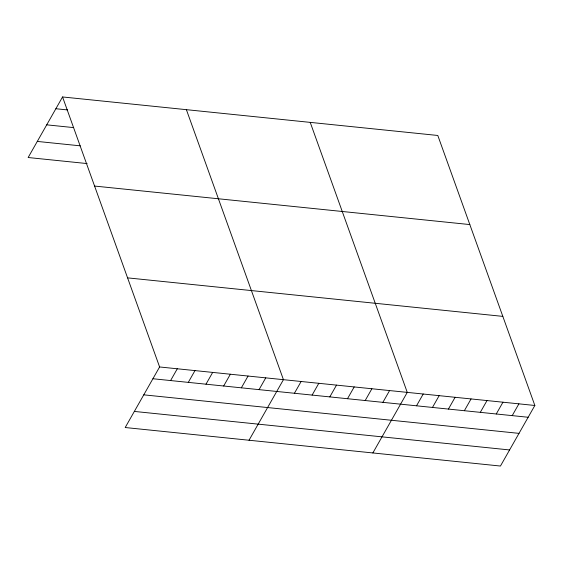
<?xml version="1.0" encoding="UTF-8"?>
<svg xmlns="http://www.w3.org/2000/svg" width="563" height="563" viewBox="0 0 563 563"><rect width="100%" height="100%" fill="white"/><g stroke="black" fill="none" stroke-linecap="round" stroke-linejoin="round"><path stroke-width="0.84" d="M62.556 96.956L159.603 366.963L125.197 427.528L500.444 466.044L534.85 405.48L437.803 135.472L62.556 96.956L28.15 157.52L87.117 163.573M170.596 380.56L177.296 368.779M188.288 382.376L194.981 370.595M205.981 384.191L212.673 372.41M223.666 386.007L230.366 374.226M241.358 387.823L248.051 376.042M259.05 389.638L265.743 377.857M249.029 440.238L283.435 379.673L186.388 109.665M294.428 393.27L301.128 381.489M312.12 395.085L318.813 383.304M329.812 396.901L336.505 385.12M347.498 398.717L354.197 386.936M365.19 400.532L371.883 388.751M382.882 402.348L389.575 390.567M372.861 452.948L407.267 392.383L310.22 122.375M416.521 405.803L423.214 394.023M432.468 407.443L439.161 395.655M448.415 409.076L455.108 397.295M464.362 410.716L471.055 398.928M480.309 412.348L487.009 400.567M496.256 413.988L502.956 402.207M512.21 415.628L518.903 403.84M55.864 108.736L67.659 109.947M46.715 124.838L73.676 127.604M37.292 141.426L80.256 145.831M94.584 186.057L469.831 224.574M127.576 277.862L502.822 316.378M159.603 366.963L534.85 405.48M152.911 378.744L528.157 417.26M143.762 394.839L519.009 433.362M134.339 411.426L509.585 449.95"/></g></svg>
